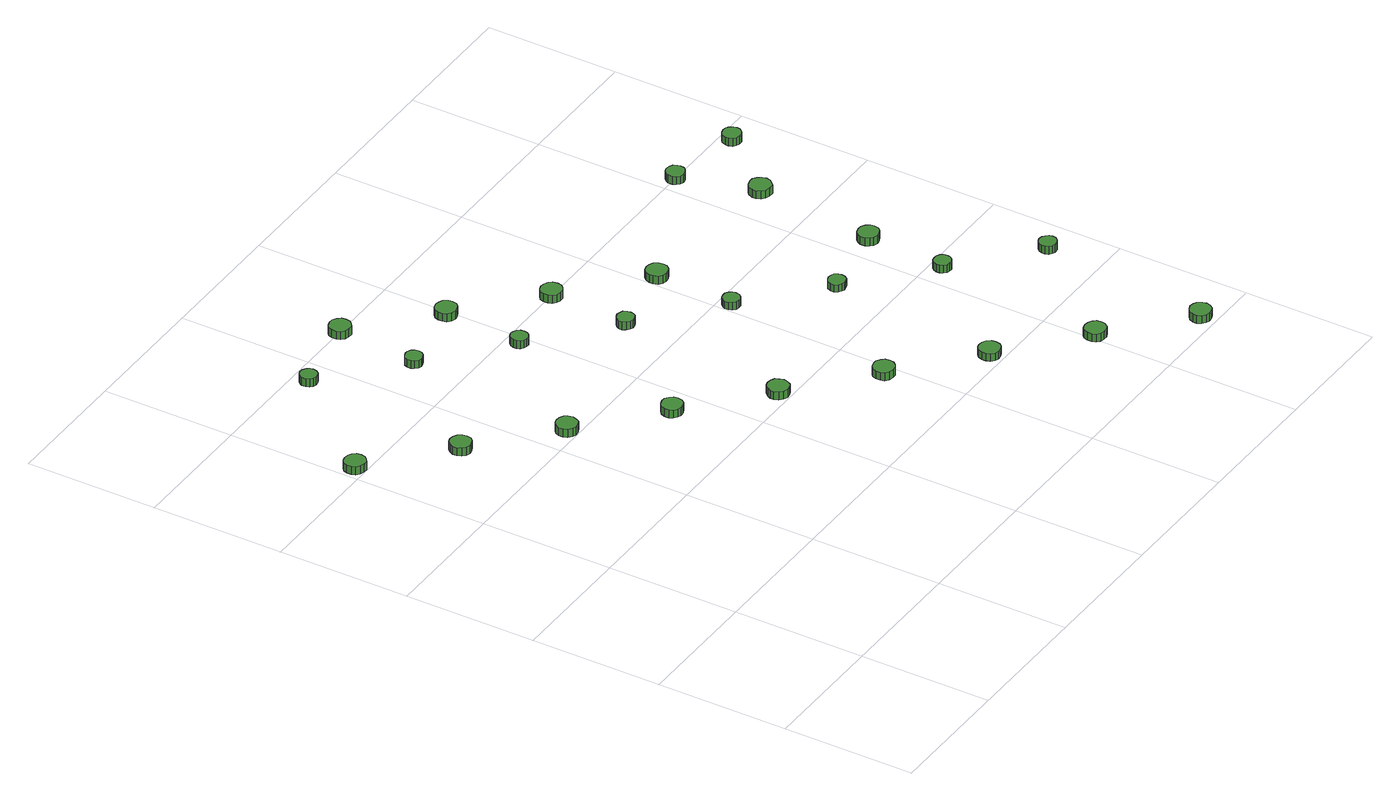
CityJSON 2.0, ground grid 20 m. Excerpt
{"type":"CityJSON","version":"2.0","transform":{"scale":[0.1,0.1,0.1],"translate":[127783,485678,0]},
"CityObjects":{
"tree1":{"type":"SolitaryVegetationObject","attributes":{"function":"something"},"geometry":[{"type":"MultiSurface","lod":"1","boundaries":[[[0,1,2,3,4,5,6,7,8,9,10,11,12,13,14]],[[15,16,17,18,19,20,21,22,23,24,25,26,27,28,29]],[[0,29,28,1]],[[1,28,27,2]],[[2,27,26,3]],[[3,26,25,4]],[[4,25,24,5]],[[5,24,23,6]],[[6,23,22,7]],[[7,22,21,8]],[[8,21,20,9]],[[9,20,19,10]],[[10,19,18,11]],[[11,18,17,12]],[[12,17,16,13]],[[13,16,15,14]],[[14,15,29,0]]]}]},
"tree2":{"type":"SolitaryVegetationObject","attributes":{"function":"something"},"geometry":[{"type":"MultiSurface","lod":"1","boundaries":[[[30,31,32,33,34,35,36,37,38,39,40,41,42,43,44]],[[45,46,47,48,49,50,51,52,53,54,55,56,57,58,59]],[[30,59,58,31]],[[31,58,57,32]],[[32,57,56,33]],[[33,56,55,34]],[[34,55,54,35]],[[35,54,53,36]],[[36,53,52,37]],[[37,52,51,38]],[[38,51,50,39]],[[39,50,49,40]],[[40,49,48,41]],[[41,48,47,42]],[[42,47,46,43]],[[43,46,45,44]],[[44,45,59,30]]]}]},
"tree3":{"type":"SolitaryVegetationObject","attributes":{"function":"something"},"geometry":[{"type":"MultiSurface","lod":"1","boundaries":[[[60,61,62,63,64,65,66,67,68,69,70,71,72,73,74]],[[75,76,77,78,79,80,81,82,83,84,85,86,87,88,89]],[[60,89,88,61]],[[61,88,87,62]],[[62,87,86,63]],[[63,86,85,64]],[[64,85,84,65]],[[65,84,83,66]],[[66,83,82,67]],[[67,82,81,68]],[[68,81,80,69]],[[69,80,79,70]],[[70,79,78,71]],[[71,78,77,72]],[[72,77,76,73]],[[73,76,75,74]],[[74,75,89,60]]]}]},
"tree4":{"type":"SolitaryVegetationObject","attributes":{"function":"something"},"geometry":[{"type":"MultiSurface","lod":"1","boundaries":[[[90,91,92,93,94,95,96,97,98,99,100,101,102,103,104]],[[105,106,107,108,109,110,111,112,113,114,115,116,117,118,119]],[[90,119,118,91]],[[91,118,117,92]],[[92,117,116,93]],[[93,116,115,94]],[[94,115,114,95]],[[95,114,113,96]],[[96,113,112,97]],[[97,112,111,98]],[[98,111,110,99]],[[99,110,109,100]],[[100,109,108,101]],[[101,108,107,102]],[[102,107,106,103]],[[103,106,105,104]],[[104,105,119,90]]]}]},
"tree5":{"type":"SolitaryVegetationObject","attributes":{"function":"something"},"geometry":[{"type":"MultiSurface","lod":"1","boundaries":[[[120,121,122,123,124,125,126,127,128,129,130,131,132,133,134]],[[135,136,137,138,139,140,141,142,143,144,145,146,147,148,149]],[[120,149,148,121]],[[121,148,147,122]],[[122,147,146,123]],[[123,146,145,124]],[[124,145,144,125]],[[125,144,143,126]],[[126,143,142,127]],[[127,142,141,128]],[[128,141,140,129]],[[129,140,139,130]],[[130,139,138,131]],[[131,138,137,132]],[[132,137,136,133]],[[133,136,135,134]],[[134,135,149,120]]]}]},
"tree6":{"type":"SolitaryVegetationObject","attributes":{"function":"something"},"geometry":[{"type":"MultiSurface","lod":"1","boundaries":[[[150,151,152,153,154,155,156,157,158,159,160,161,162,163,164]],[[165,166,167,168,169,170,171,172,173,174,175,176,177,178,179]],[[150,179,178,151]],[[151,178,177,152]],[[152,177,176,153]],[[153,176,175,154]],[[154,175,174,155]],[[155,174,173,156]],[[156,173,172,157]],[[157,172,171,158]],[[158,171,170,159]],[[159,170,169,160]],[[160,169,168,161]],[[161,168,167,162]],[[162,167,166,163]],[[163,166,165,164]],[[164,165,179,150]]]}]},
"tree7":{"type":"SolitaryVegetationObject","attributes":{"function":"something"},"geometry":[{"type":"MultiSurface","lod":"1","boundaries":[[[180,181,182,183,184,185,186,187,188,189,190,191,192,193,194]],[[195,196,197,198,199,200,201,202,203,204,205,206,207,208,209]],[[180,209,208,181]],[[181,208,207,182]],[[182,207,206,183]],[[183,206,205,184]],[[184,205,204,185]],[[185,204,203,186]],[[186,203,202,187]],[[187,202,201,188]],[[188,201,200,189]],[[189,200,199,190]],[[190,199,198,191]],[[191,198,197,192]],[[192,197,196,193]],[[193,196,195,194]],[[194,195,209,180]]]}]},
"tree8":{"type":"SolitaryVegetationObject","attributes":{"function":"something"},"geometry":[{"type":"MultiSurface","lod":"1","boundaries":[[[210,211,212,213,214,215,216,217,218,219,220,221,222,223,224]],[[225,226,227,228,229,230,231,232,233,234,235,236,237,238,239]],[[210,239,238,211]],[[211,238,237,212]],[[212,237,236,213]],[[213,236,235,214]],[[214,235,234,215]],[[215,234,233,216]],[[216,233,232,217]],[[217,232,231,218]],[[218,231,230,219]],[[219,230,229,220]],[[220,229,228,221]],[[221,228,227,222]],[[222,227,226,223]],[[223,226,225,224]],[[224,225,239,210]]]}]},
"tree9":{"type":"SolitaryVegetationObject","attributes":{"function":"something"},"geometry":[{"type":"MultiSurface","lod":"1","boundaries":[[[240,241,242,243,244,245,246,247,248,249,250,251,252,253,254]],[[255,256,257,258,259,260,261,262,263,264,265,266,267,268,269]],[[240,269,268,241]],[[241,268,267,242]],[[242,267,266,243]],[[243,266,265,244]],[[244,265,264,245]],[[245,264,263,246]],[[246,263,262,247]],[[247,262,261,248]],[[248,261,260,249]],[[249,260,259,250]],[[250,259,258,251]],[[251,258,257,252]],[[252,257,256,253]],[[253,256,255,254]],[[254,255,269,240]]]}]},
"tree10":{"type":"SolitaryVegetationObject","attributes":{"function":"something"},"geometry":[{"type":"MultiSurface","lod":"1","boundaries":[[[270,271,272,273,274,275,276,277,278,279,280,281,282,283,284]],[[285,286,287,288,289,290,291,292,293,294,295,296,297,298,299]],[[270,299,298,271]],[[271,298,297,272]],[[272,297,296,273]],[[273,296,295,274]],[[274,295,294,275]],[[275,294,293,276]],[[276,293,292,277]],[[277,292,291,278]],[[278,291,290,279]],[[279,290,289,280]],[[280,289,288,281]],[[281,288,287,282]],[[282,287,286,283]],[[283,286,285,284]],[[284,285,299,270]]]}]},
"tree11":{"type":"SolitaryVegetationObject","attributes":{"function":"something"},"geometry":[{"type":"MultiSurface","lod":"1","boundaries":[[[300,301,302,303,304,305,306,307,308,309,310,311,312,313,314]],[[315,316,317,318,319,320,321,322,323,324,325,326,327,328,329]],[[300,329,328,301]],[[301,328,327,302]],[[302,327,326,303]],[[303,326,325,304]],[[304,325,324,305]],[[305,324,323,306]],[[306,323,322,307]],[[307,322,321,308]],[[308,321,320,309]],[[309,320,319,310]],[[310,319,318,311]],[[311,318,317,312]],[[312,317,316,313]],[[313,316,315,314]],[[314,315,329,300]]]}]},
"tree12":{"type":"SolitaryVegetationObject","attributes":{"function":"something"},"geometry":[{"type":"MultiSurface","lod":"1","boundaries":[[[330,331,332,333,334,335,336,337,338,339,340,341,342,343,344]],[[345,346,347,348,349,350,351,352,353,354,355,356,357,358,359]],[[330,359,358,331]],[[331,358,357,332]],[[332,357,356,333]],[[333,356,355,334]],[[334,355,354,335]],[[335,354,353,336]],[[336,353,352,337]],[[337,352,351,338]],[[338,351,350,339]],[[339,350,349,340]],[[340,349,348,341]],[[341,348,347,342]],[[342,347,346,343]],[[343,346,345,344]],[[344,345,359,330]]]}]},
"tree13":{"type":"SolitaryVegetationObject","attributes":{"function":"something"},"geometry":[{"type":"MultiSurface","lod":"1","boundaries":[[[360,361,362,363,364,365,366,367,368,369,370,371,372,373,374]],[[375,376,377,378,379,380,381,382,383,384,385,386,387,388,389]],[[360,389,388,361]],[[361,388,387,362]],[[362,387,386,363]],[[363,386,385,364]],[[364,385,384,365]],[[365,384,383,366]],[[366,383,382,367]],[[367,382,381,368]],[[368,381,380,369]],[[369,380,379,370]],[[370,379,378,371]],[[371,378,377,372]],[[372,377,376,373]],[[373,376,375,374]],[[374,375,389,360]]]}]},
"tree14":{"type":"SolitaryVegetationObject","attributes":{"function":"something"},"geometry":[{"type":"MultiSurface","lod":"1","boundaries":[[[390,391,392,393,394,395,396,397,398,399,400,401,402,403,404]],[[405,406,407,408,409,410,411,412,413,414,415,416,417,418,419]],[[390,419,418,391]],[[391,418,417,392]],[[392,417,416,393]],[[393,416,415,394]],[[394,415,414,395]],[[395,414,413,396]],[[396,413,412,397]],[[397,412,411,398]],[[398,411,410,399]],[[399,410,409,400]],[[400,409,408,401]],[[401,408,407,402]],[[402,407,406,403]],[[403,406,405,404]],[[404,405,419,390]]]}]},
"tree15":{"type":"SolitaryVegetationObject","attributes":{"function":"something"},"geometry":[{"type":"MultiSurface","lod":"1","boundaries":[[[420,421,422,423,424,425,426,427,428,429,430,431,432,433,434]],[[435,436,437,438,439,440,441,442,443,444,445,446,447,448,449]],[[420,449,448,421]],[[421,448,447,422]],[[422,447,446,423]],[[423,446,445,424]],[[424,445,444,425]],[[425,444,443,426]],[[426,443,442,427]],[[427,442,441,428]],[[428,441,440,429]],[[429,440,439,430]],[[430,439,438,431]],[[431,438,437,432]],[[432,437,436,433]],[[433,436,435,434]],[[434,435,449,420]]]}]},
"tree16":{"type":"SolitaryVegetationObject","attributes":{"function":"something"},"geometry":[{"type":"MultiSurface","lod":"1","boundaries":[[[450,451,452,453,454,455,456,457,458,459,460,461,462,463,464]],[[465,466,467,468,469,470,471,472,473,474,475,476,477,478,479]],[[450,479,478,451]],[[451,478,477,452]],[[452,477,476,453]],[[453,476,475,454]],[[454,475,474,455]],[[455,474,473,456]],[[456,473,472,457]],[[457,472,471,458]],[[458,471,470,459]],[[459,470,469,460]],[[460,469,468,461]],[[461,468,467,462]],[[462,467,466,463]],[[463,466,465,464]],[[464,465,479,450]]]}]},
"tree17":{"type":"SolitaryVegetationObject","attributes":{"function":"something"},"geometry":[{"type":"MultiSurface","lod":"1","boundaries":[[[480,481,482,483,484,485,486,487,488,489,490,491,492,493,494]],[[495,496,497,498,499,500,501,502,503,504,505,506,507,508,509]],[[480,509,508,481]],[[481,508,507,482]],[[482,507,506,483]],[[483,506,505,484]],[[484,505,504,485]],[[485,504,503,486]],[[486,503,502,487]],[[487,502,501,488]],[[488,501,500,489]],[[489,500,499,490]],[[490,499,498,491]],[[491,498,497,492]],[[492,497,496,493]],[[493,496,495,494]],[[494,495,509,480]]]}]},
"tree18":{"type":"SolitaryVegetationObject","attributes":{"function":"something"},"geometry":[{"type":"MultiSurface","lod":"1","boundaries":[[[510,511,512,513,514,515,516,517,518,519,520,521,522,523,524]],[[525,526,527,528,529,530,531,532,533,534,535,536,537,538,539]],[[510,539,538,511]],[[511,538,537,512]],[[512,537,536,513]],[[513,536,535,514]],[[514,535,534,515]],[[515,534,533,516]],[[516,533,532,517]],[[517,532,531,518]],[[518,531,530,519]],[[519,530,529,520]],[[520,529,528,521]],[[521,528,527,522]],[[522,527,526,523]],[[523,526,525,524]],[[524,525,539,510]]]}]},
"tree19":{"type":"SolitaryVegetationObject","attributes":{"function":"something"},"geometry":[{"type":"MultiSurface","lod":"1","boundaries":[[[540,541,542,543,544,545,546,547,548,549,550,551,552,553,554]],[[555,556,557,558,559,560,561,562,563,564,565,566,567,568,569]],[[540,569,568,541]],[[541,568,567,542]],[[542,567,566,543]],[[543,566,565,544]],[[544,565,564,545]],[[545,564,563,546]],[[546,563,562,547]],[[547,562,561,548]],[[548,561,560,549]],[[549,560,559,550]],[[550,559,558,551]],[[551,558,557,552]],[[552,557,556,553]],[[553,556,555,554]],[[554,555,569,540]]]}]},
"tree20":{"type":"SolitaryVegetationObject","attributes":{"function":"something"},"geometry":[{"type":"MultiSurface","lod":"1","boundaries":[[[570,571,572,573,574,575,576,577,578,579,580,581,582,583,584]],[[585,586,587,588,589,590,591,592,593,594,595,596,597,598,599]],[[570,599,598,571]],[[571,598,597,572]],[[572,597,596,573]],[[573,596,595,574]],[[574,595,594,575]],[[575,594,593,576]],[[576,593,592,577]],[[577,592,591,578]],[[578,591,590,579]],[[579,590,589,580]],[[580,589,588,581]],[[581,588,587,582]],[[582,587,586,583]],[[583,586,585,584]],[[584,585,599,570]]]}]},
"tree21":{"type":"SolitaryVegetationObject","attributes":{"function":"something"},"geometry":[{"type":"MultiSurface","lod":"1","boundaries":[[[600,601,602,603,604,605,606,607,608,609,610,611,612,613,614]],[[615,616,617,618,619,620,621,622,623,624,625,626,627,628,629]],[[600,629,628,601]],[[601,628,627,602]],[[602,627,626,603]],[[603,626,625,604]],[[604,625,624,605]],[[605,624,623,606]],[[606,623,622,607]],[[607,622,621,608]],[[608,621,620,609]],[[609,620,619,610]],[[610,619,618,611]],[[611,618,617,612]],[[612,617,616,613]],[[613,616,615,614]],[[614,615,629,600]]]}]},
"tree22":{"type":"SolitaryVegetationObject","attributes":{"function":"something"},"geometry":[{"type":"MultiSurface","lod":"1","boundaries":[[[630,631,632,633,634,635,636,637,638,639,640,641,642,643,644]],[[645,646,647,648,649,650,651,652,653,654,655,656,657,658,659]],[[630,659,658,631]],[[631,658,657,632]],[[632,657,656,633]],[[633,656,655,634]],[[634,655,654,635]],[[635,654,653,636]],[[636,653,652,637]],[[637,652,651,638]],[[638,651,650,639]],[[639,650,649,640]],[[640,649,648,641]],[[641,648,647,642]],[[642,647,646,643]],[[643,646,645,644]],[[644,645,659,630]]]}]},
"tree23":{"type":"SolitaryVegetationObject","attributes":{"function":"something"},"geometry":[{"type":"MultiSurface","lod":"1","boundaries":[[[660,661,662,663,664,665,666,667,668,669,670,671,672,673,674]],[[675,676,677,678,679,680,681,682,683,684,685,686,687,688,689]],[[660,689,688,661]],[[661,688,687,662]],[[662,687,686,663]],[[663,686,685,664]],[[664,685,684,665]],[[665,684,683,666]],[[666,683,682,667]],[[667,682,681,668]],[[668,681,680,669]],[[669,680,679,670]],[[670,679,678,671]],[[671,678,677,672]],[[672,677,676,673]],[[673,676,675,674]],[[674,675,689,660]]]}]},
"tree24":{"type":"SolitaryVegetationObject","attributes":{"function":"something"},"geometry":[{"type":"MultiSurface","lod":"1","boundaries":[[[690,691,692,693,694,695,696,697,698,699,700,701,702,703,704]],[[705,706,707,708,709,710,711,712,713,714,715,716,717,718,719]],[[690,719,718,691]],[[691,718,717,692]],[[692,717,716,693]],[[693,716,715,694]],[[694,715,714,695]],[[695,714,713,696]],[[696,713,712,697]],[[697,712,711,698]],[[698,711,710,699]],[[699,710,709,700]],[[700,709,708,701]],[[701,708,707,702]],[[702,707,706,703]],[[703,706,705,704]],[[704,705,719,690]]]}]},
"tree25":{"type":"SolitaryVegetationObject","attributes":{"function":"something"},"geometry":[{"type":"MultiSurface","lod":"1","boundaries":[[[720,721,722,723,724,725,726,727,728,729,730,731,732,733,734]],[[735,736,737,738,739,740,741,742,743,744,745,746,747,748,749]],[[720,749,748,721]],[[721,748,747,722]],[[722,747,746,723]],[[723,746,745,724]],[[724,745,744,725]],[[725,744,743,726]],[[726,743,742,727]],[[727,742,741,728]],[[728,741,740,729]],[[729,740,739,730]],[[730,739,738,731]],[[731,738,737,732]],[[732,737,736,733]],[[733,736,735,734]],[[734,735,749,720]]]}]}
},
"vertices":[
[34,814,24],[33,821,24],[29,826,24],[23,829,24],[17,830,24],[10,828,24],[5,824,24],[3,818,24],[3,811,24],[5,805,24],[10,801,24],[17,799,24],[23,799,24],[29,803,24],[33,808,24],[33,808,11],[29,803,11],[23,799,11],[17,799,11],[10,801,11],[5,805,11],[3,811,11],[3,818,11],[5,824,11],[10,828,11],[17,830,11],[23,829,11],[29,826,11],[33,821,11],[34,814,11],
[147,716,23],[146,722,23],[142,728,23],[136,731,23],[130,732,23],[123,730,23],[119,725,23],[116,719,23],[116,713,23],[119,707,23],[123,702,23],[130,700,23],[136,701,23],[142,704,23],[146,709,23],[146,709,10],[142,704,10],[136,701,10],[130,700,10],[123,702,10],[119,707,10],[116,713,10],[116,719,10],[119,725,10],[123,730,10],[130,732,10],[136,731,10],[142,728,10],[146,722,10],[147,716,10],
[260,616,23],[258,623,23],[255,628,23],[249,631,23],[242,632,23],[236,630,23],[231,626,23],[228,619,23],[228,613,23],[231,607,23],[236,602,23],[242,600,23],[249,601,23],[255,604,23],[258,610,23],[258,610,10],[255,604,10],[249,601,10],[242,600,10],[236,602,10],[231,607,10],[228,613,10],[228,619,10],[231,626,10],[236,630,10],[242,632,10],[249,631,10],[255,628,10],[258,623,10],[260,616,10],
[172,974,24],[171,979,24],[168,983,24],[163,986,24],[158,987,24],[153,985,24],[149,981,24],[147,977,24],[147,971,24],[149,966,24],[153,963,24],[158,961,24],[163,962,24],[168,964,24],[171,969,24],[171,969,11],[168,964,11],[163,962,11],[158,961,11],[153,963,11],[149,966,11],[147,971,11],[147,977,11],[149,981,11],[153,985,11],[158,987,11],[163,986,11],[168,983,11],[171,979,11],[172,974,11],
[372,518,23],[371,524,23],[367,529,23],[361,533,23],[355,533,23],[349,531,23],[344,527,23],[341,521,23],[341,514,23],[344,508,23],[349,504,23],[355,502,23],[361,503,23],[367,506,23],[371,511,23],[371,511,10],[367,506,10],[361,503,10],[355,502,10],[349,504,10],[344,508,10],[341,514,10],[341,521,10],[344,527,10],[349,531,10],[355,533,10],[361,533,10],[367,529,10],[371,524,10],[372,518,10],
[284,875,23],[283,881,23],[280,885,23],[275,888,23],[270,888,23],[265,886,23],[261,883,23],[259,878,23],[259,873,23],[261,868,23],[265,864,23],[270,862,23],[275,863,23],[280,866,23],[283,870,23],[283,870,10],[280,866,10],[275,863,10],[270,862,10],[265,864,10],[261,868,10],[259,873,10],[259,878,10],[261,883,10],[265,886,10],[270,888,10],[275,888,10],[280,885,10],[283,881,10],[284,875,10],
[294,997,25],[293,1003,25],[289,1008,25],[283,1012,25],[276,1012,25],[270,1010,25],[265,1006,25],[263,1000,25],[263,993,25],[265,987,25],[270,983,25],[276,981,25],[283,981,25],[289,985,25],[293,990,25],[293,990,12],[289,985,12],[283,981,12],[276,981,12],[270,983,12],[265,987,12],[263,993,12],[263,1000,12],[265,1006,12],[270,1010,12],[276,1012,12],[283,1012,12],[289,1008,12],[293,1003,12],[294,997,12],
[485,418,22],[483,424,22],[480,430,22],[474,433,22],[467,434,22],[461,432,22],[456,427,22],[453,421,22],[453,415,22],[456,409,22],[461,404,22],[467,402,22],[474,403,22],[480,406,22],[483,412,22],[483,412,9],[480,406,9],[474,403,9],[467,402,9],[461,404,9],[456,409,9],[453,415,9],[453,421,9],[456,427,9],[461,432,9],[467,434,9],[474,433,9],[480,430,9],[483,424,9],[485,418,9],
[397,777,24],[396,782,24],[393,786,24],[388,789,24],[383,790,24],[378,788,24],[374,784,24],[372,779,24],[372,774,24],[374,769,24],[378,766,24],[383,764,24],[388,764,24],[393,767,24],[396,771,24],[396,771,11],[393,767,11],[388,764,11],[383,764,11],[378,766,11],[374,769,11],[372,774,11],[372,779,11],[374,784,11],[378,788,11],[383,790,11],[388,789,11],[393,786,11],[396,782,11],[397,777,11],
[407,897,23],[406,903,23],[402,909,23],[396,912,23],[390,913,23],[383,911,23],[378,906,23],[376,900,23],[376,894,23],[378,888,23],[383,883,23],[390,881,23],[396,882,23],[402,885,23],[406,890,23],[406,890,10],[402,885,10],[396,882,10],[390,881,10],[383,883,10],[378,888,10],[376,894,10],[376,900,10],[378,906,10],[383,911,10],[390,913,10],[396,912,10],[402,909,10],[406,903,10],[407,897,10],
[598,319,22],[597,326,22],[593,331,22],[587,335,22],[581,335,22],[574,333,22],[569,329,22],[567,323,22],[567,316,22],[569,310,22],[574,306,22],[581,304,22],[587,304,22],[593,308,22],[597,313,22],[597,313,9],[593,308,9],[587,304,9],[581,304,9],[574,306,9],[569,310,9],[567,316,9],[567,323,9],[569,329,9],[574,333,9],[581,335,9],[587,335,9],[593,331,9],[597,326,9],[598,319,9],
[510,677,24],[509,682,24],[506,687,24],[501,689,24],[496,690,24],[491,688,24],[487,685,24],[484,680,24],[484,674,24],[487,670,24],[491,666,24],[496,664,24],[501,665,24],[506,667,24],[509,672,24],[509,672,11],[506,667,11],[501,665,11],[496,664,11],[491,666,11],[487,670,11],[484,674,11],[484,680,11],[487,685,11],[491,688,11],[496,690,11],[501,689,11],[506,687,11],[509,682,11],[510,677,11],
[519,798,22],[518,805,22],[514,810,22],[508,813,22],[501,814,22],[495,812,22],[490,808,22],[488,802,22],[488,795,22],[490,789,22],[495,785,22],[501,783,22],[508,783,22],[514,787,22],[518,792,22],[518,792,9],[514,787,9],[508,783,9],[501,783,9],[495,785,9],[490,789,9],[488,795,9],[488,802,9],[490,808,9],[495,812,9],[501,814,9],[508,813,9],[514,810,9],[518,805,9],[519,798,9],
[710,220,22],[709,226,22],[705,232,22],[699,235,22],[692,236,22],[686,234,22],[681,229,22],[679,223,22],[679,217,22],[681,211,22],[686,206,22],[692,204,22],[699,205,22],[705,208,22],[709,213,22],[709,213,10],[705,208,10],[699,205,10],[692,204,10],[686,206,10],[681,211,10],[679,217,10],[679,223,10],[681,229,10],[686,234,10],[692,236,10],[699,235,10],[705,232,10],[709,226,10],[710,220,10],
[623,579,24],[622,584,24],[619,588,24],[614,591,24],[609,591,24],[604,590,24],[600,586,24],[598,581,24],[598,576,24],[600,571,24],[604,567,24],[609,566,24],[614,566,24],[619,569,24],[622,573,24],[622,573,12],[619,569,12],[614,566,12],[609,566,12],[604,567,12],[600,571,12],[598,576,12],[598,581,12],[600,586,12],[604,590,12],[609,591,12],[614,591,12],[619,588,12],[622,584,12],[623,579,12],
[632,700,22],[631,706,22],[627,712,22],[621,715,22],[615,716,22],[608,714,22],[603,709,22],[601,703,22],[601,697,22],[603,690,22],[608,686,22],[615,684,22],[621,685,22],[627,688,22],[631,693,22],[631,693,9],[627,688,9],[621,685,9],[615,684,9],[608,686,9],[603,690,9],[601,697,9],[601,703,9],[603,709,9],[608,714,9],[615,716,9],[621,715,9],[627,712,9],[631,706,9],[632,700,9],
[823,121,23],[822,128,23],[818,133,23],[812,136,23],[806,137,23],[799,135,23],[794,131,23],[792,125,23],[792,118,23],[794,112,23],[799,108,23],[806,106,23],[812,106,23],[818,109,23],[822,115,23],[822,115,10],[818,109,10],[812,106,10],[806,106,10],[799,108,10],[794,112,10],[792,118,10],[792,125,10],[794,131,10],[799,135,10],[806,137,10],[812,136,10],[818,133,10],[822,128,10],[823,121,10],
[735,479,23],[734,484,23],[731,489,23],[726,491,23],[721,492,23],[716,490,23],[712,487,23],[709,482,23],[709,476,23],[712,471,23],[716,468,23],[721,466,23],[726,467,23],[731,469,23],[734,474,23],[734,474,11],[731,469,11],[726,467,11],[721,466,11],[716,468,11],[712,471,11],[709,476,11],[709,482,11],[712,487,11],[716,490,11],[721,492,11],[726,491,11],[731,489,11],[734,484,11],[735,479,11],
[936,23,22],[934,29,22],[930,35,22],[925,38,22],[918,39,22],[912,36,22],[907,32,22],[904,26,22],[904,19,22],[907,13,22],[912,9,22],[918,7,22],[925,8,22],[930,11,22],[934,16,22],[934,16,9],[930,11,9],[925,8,9],[918,7,9],[912,9,9],[907,13,9],[904,19,9],[904,26,9],[907,32,9],[912,36,9],[918,39,9],[925,38,9],[930,35,9],[934,29,9],[936,23,9],
[848,380,23],[847,386,23],[844,390,23],[839,393,23],[834,393,23],[829,392,23],[825,388,23],[823,383,23],[823,378,23],[825,373,23],[829,369,23],[834,368,23],[839,368,23],[844,371,23],[847,375,23],[847,375,10],[844,371,10],[839,368,10],[834,368,10],[829,369,10],[825,373,10],[823,378,10],[823,383,10],[825,388,10],[829,392,10],[834,393,10],[839,393,10],[844,390,10],[847,386,10],[848,380,10],
[857,502,22],[856,508,22],[852,513,22],[846,517,22],[840,517,22],[833,515,22],[829,511,22],[826,505,22],[826,498,22],[829,492,22],[833,488,22],[840,486,22],[846,487,22],[852,490,22],[856,495,22],[856,495,9],[852,490,9],[846,487,9],[840,486,9],[833,488,9],[829,492,9],[826,498,9],[826,505,9],[829,511,9],[833,515,9],[840,517,9],[846,517,9],[852,513,9],[856,508,9],[857,502,9],
[961,282,23],[960,287,23],[956,291,23],[952,294,23],[946,295,23],[941,293,23],[937,289,23],[935,285,23],[935,279,23],[937,274,23],[941,271,23],[946,269,23],[952,270,23],[956,272,23],[960,277,23],[960,277,10],[956,272,10],[952,270,10],[946,269,10],[941,271,10],[937,274,10],[935,279,10],[935,285,10],[937,289,10],[941,293,10],[946,295,10],[952,294,10],[956,291,10],[960,287,10],[961,282,10],
[876,684,23],[874,691,23],[870,696,23],[865,700,23],[858,700,23],[851,698,23],[846,694,23],[843,687,23],[843,681,23],[846,674,23],[851,670,23],[858,668,23],[865,668,23],[870,672,23],[874,677,23],[874,677,10],[870,672,10],[865,668,10],[858,668,10],[851,670,10],[846,674,10],[843,681,10],[843,687,10],[846,694,10],[851,698,10],[858,700,10],[865,700,10],[870,696,10],[874,691,10],[876,684,10],
[841,799,22],[840,804,22],[837,809,22],[832,812,22],[826,813,22],[820,811,22],[816,807,22],[814,802,22],[814,796,22],[816,791,22],[820,787,22],[826,785,22],[832,786,22],[837,789,22],[840,793,22],[840,793,9],[837,789,9],[832,786,9],[826,785,9],[820,787,9],[816,791,9],[814,796,9],[814,802,9],[816,807,9],[820,811,9],[826,813,9],[832,812,9],[837,809,9],[840,804,9],[841,799,9],
[959,781,21],[958,787,21],[954,792,21],[949,795,21],[944,795,21],[938,793,21],[934,790,21],[932,784,21],[932,779,21],[934,773,21],[938,770,21],[944,768,21],[949,768,21],[954,771,21],[958,776,21],[958,776,8],[954,771,8],[949,768,8],[944,768,8],[938,770,8],[934,773,8],[932,779,8],[932,784,8],[934,790,8],[938,793,8],[944,795,8],[949,795,8],[954,792,8],[958,787,8],[959,781,8]
]}
